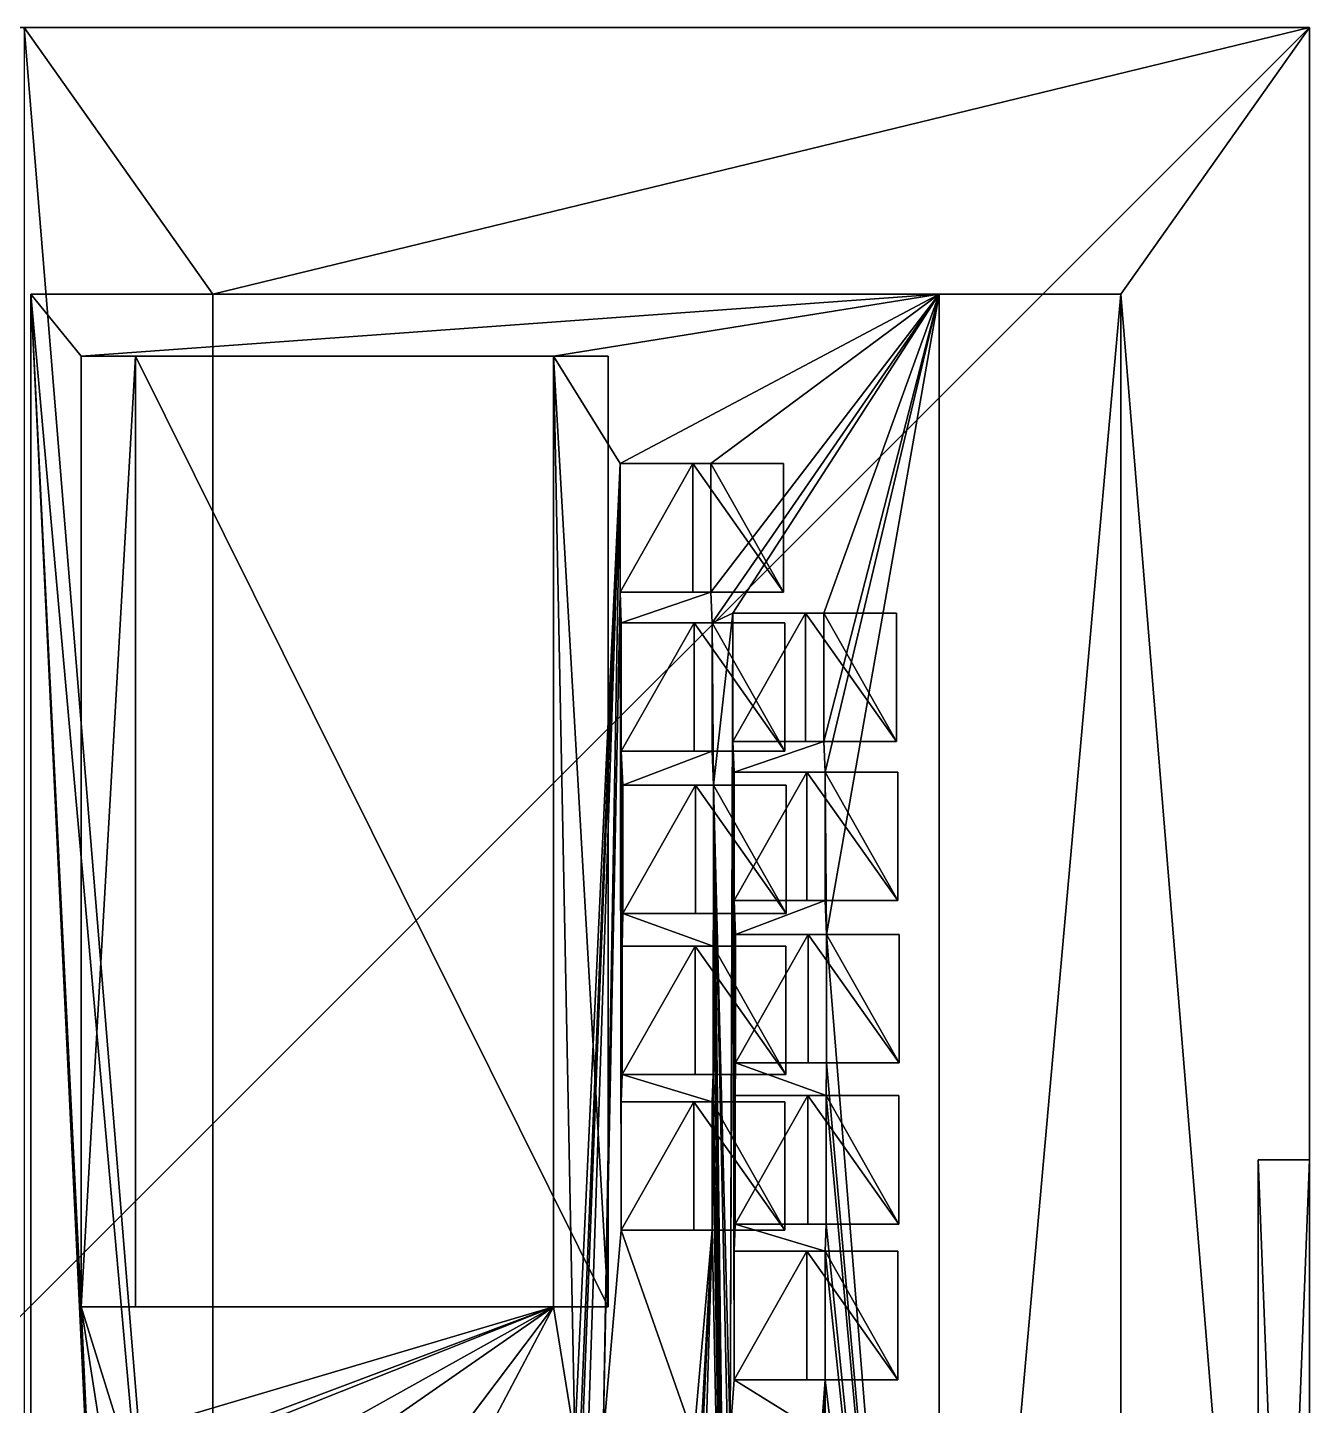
# Model space of a CAD drawing. Extents: x 0 to 1, y 0 to 1.
# Drawn here: x 0.501 to 1, y 0.464 to 1 of the extents above; entities that cross this region are included whole.
import ezdxf

# ---------------------------------------------------------------- set-up
doc = ezdxf.new("R2010")
doc.units = 0
doc.layers.get('0').update_dxf_attribs({"color": 13, "linetype": 'CONTINUOUS'})

msp = doc.modelspace()

# ---------------------------------------------------------------- linework, layer by layer
at = {"color": 9}
for p, q in [((1, 1), (0, 1)), ((0.5, 1, 1.5), (1, 1, 1)), ((1, 1), (1, 1, 1)), ((1, 0, 1), (1, 1, 1)), ((1, 0), (1, 1)), ((0.50262, 0.89629, 1.35596), (0.50262, 0.10371, 1.35596)), ((0.85596, 0.89629, 1.00262), (0.50262, 0.89629, 1.35596)), ((0.57333, 0.89629, 1.42667), (0.50262, 0.89629, 1.35596)), ((0.57333, 0.89629, 1.42667), (0.57333, 0.10371, 1.42667)), ((0.92667, 0.89629, 1.07333), (0.57333, 0.89629, 1.42667)), ((0.85596, 0.10371, 1.00262), (0.85596, 0.89629, 1.00262)), ((0.92667, 0.89629, 1.07333), (0.85596, 0.89629, 1.00262)), ((0.92667, 0.10371, 1.07333), (0.92667, 0.89629, 1.07333)), ((0.52212, 0.87217, 1.33646), (0.52212, 0.50217, 1.33646)), ((0.70597, 0.87217, 1.15261), (0.52212, 0.87217, 1.33646)), ((0.52212, 0.87217, 1.33646), (0.54333, 0.87217, 1.35767)), ((0.72718, 0.87217, 1.17382), (0.54333, 0.87217, 1.35767)), ((0.54333, 0.87217, 1.35767), (0.54333, 0.50217, 1.35767)), ((0.70597, 0.87217, 1.15261), (0.72718, 0.87217, 1.17382)), ((0.70597, 0.50217, 1.15261), (0.70597, 0.87217, 1.15261)), ((0.72718, 0.50217, 1.17382), (0.72718, 0.87217, 1.17382)), ((0.73179, 0.83029, 1.12679), (0.76714, 0.83029, 1.09144)), ((0.73179, 0.83029, 1.12679), (0.76007, 0.83029, 1.15508)), ((0.73179, 0.78029, 1.12679), (0.73179, 0.83029, 1.12679)), ((0.76007, 0.78029, 1.15508), (0.76007, 0.83029, 1.15508)), ((0.76007, 0.83029, 1.15508), (0.79543, 0.83029, 1.11972)), ((0.76714, 0.83029, 1.09144), (0.76714, 0.78029, 1.09144)), ((0.76714, 0.83029, 1.09144), (0.79543, 0.83029, 1.11972)), ((0.79543, 0.83029, 1.11972), (0.79543, 0.78029, 1.11972)), ((0.76714, 0.78029, 1.09144), (0.73179, 0.78029, 1.12679)), ((0.73179, 0.78029, 1.12679), (0.76007, 0.78029, 1.15508)), ((0.79543, 0.78029, 1.11972), (0.76007, 0.78029, 1.15508)), ((0.76714, 0.78029, 1.09144), (0.79543, 0.78029, 1.11972)), ((0.7323, 0.7184, 1.12628), (0.7323, 0.7684, 1.12628)), ((0.7323, 0.7684, 1.12628), (0.76059, 0.7684, 1.15456)), ((0.7323, 0.7684, 1.12628), (0.76766, 0.7684, 1.09092)), ((0.76059, 0.7184, 1.15456), (0.76059, 0.7684, 1.15456)), ((0.76059, 0.7684, 1.15456), (0.79594, 0.7684, 1.11921)), ((0.76766, 0.7684, 1.09092), (0.79594, 0.7684, 1.11921)), ((0.76766, 0.7684, 1.09092), (0.76766, 0.7184, 1.09092)), ((0.77569, 0.77212, 1.08289), (0.81105, 0.77212, 1.04753)), ((0.77569, 0.77212, 1.08289), (0.80397, 0.77212, 1.11117)), ((0.77569, 0.72212, 1.08289), (0.77569, 0.77212, 1.08289)), ((0.79594, 0.7684, 1.11921), (0.79594, 0.7184, 1.11921)), ((0.80397, 0.72212, 1.11117), (0.80397, 0.77212, 1.11117)), ((0.80397, 0.77212, 1.11117), (0.83933, 0.77212, 1.07582)), ((0.81105, 0.77212, 1.04753), (0.81105, 0.72212, 1.04753)), ((0.81105, 0.77212, 1.04753), (0.83933, 0.77212, 1.07582)), ((0.83933, 0.77212, 1.07582), (0.83933, 0.72212, 1.07582)), ((0.81105, 0.72212, 1.04753), (0.77569, 0.72212, 1.08289)), ((0.77569, 0.72212, 1.08289), (0.80397, 0.72212, 1.11117)), ((0.83933, 0.72212, 1.07582), (0.80397, 0.72212, 1.11117)), ((0.81105, 0.72212, 1.04753), (0.83933, 0.72212, 1.07582)), ((0.7323, 0.7184, 1.12628), (0.76059, 0.7184, 1.15456)), ((0.76766, 0.7184, 1.09092), (0.7323, 0.7184, 1.12628)), ((0.79594, 0.7184, 1.11921), (0.76059, 0.7184, 1.15456)), ((0.76766, 0.7184, 1.09092), (0.79594, 0.7184, 1.11921)), ((0.77621, 0.66023, 1.08237), (0.77621, 0.71023, 1.08237)), ((0.77621, 0.71023, 1.08237), (0.80449, 0.71023, 1.11066)), ((0.77621, 0.71023, 1.08237), (0.81156, 0.71023, 1.04702)), ((0.80449, 0.66023, 1.11066), (0.80449, 0.71023, 1.11066)), ((0.80449, 0.71023, 1.11066), (0.83985, 0.71023, 1.0753)), ((0.81156, 0.71023, 1.04702), (0.81156, 0.66023, 1.04702)), ((0.81156, 0.71023, 1.04702), (0.83985, 0.71023, 1.0753)), ((0.83985, 0.71023, 1.0753), (0.83985, 0.66023, 1.0753)), ((0.73284, 0.65522, 1.12574), (0.73284, 0.70522, 1.12574)), ((0.73284, 0.70522, 1.12574), (0.76112, 0.70522, 1.15402)), ((0.73284, 0.70522, 1.12574), (0.76819, 0.70522, 1.09038)), ((0.76112, 0.65522, 1.15402), (0.76112, 0.70522, 1.15402)), ((0.76112, 0.70522, 1.15402), (0.79648, 0.70522, 1.11867)), ((0.76819, 0.70522, 1.09038), (0.79648, 0.70522, 1.11867)), ((0.76819, 0.70522, 1.09038), (0.76819, 0.65522, 1.09038)), ((0.79648, 0.70522, 1.11867), (0.79648, 0.65522, 1.11867)), ((0.77621, 0.66023, 1.08237), (0.80449, 0.66023, 1.11066)), ((0.81156, 0.66023, 1.04702), (0.77621, 0.66023, 1.08237)), ((0.83985, 0.66023, 1.0753), (0.80449, 0.66023, 1.11066)), ((0.81156, 0.66023, 1.04702), (0.83985, 0.66023, 1.0753)), ((0.73284, 0.65522, 1.12574), (0.76112, 0.65522, 1.15402)), ((0.76819, 0.65522, 1.09038), (0.73284, 0.65522, 1.12574)), ((0.79648, 0.65522, 1.11867), (0.76112, 0.65522, 1.15402)), ((0.76819, 0.65522, 1.09038), (0.79648, 0.65522, 1.11867)), ((0.77674, 0.59705, 1.08184), (0.77674, 0.64705, 1.08184)), ((0.77674, 0.64705, 1.08184), (0.80503, 0.64705, 1.11012)), ((0.77674, 0.64705, 1.08184), (0.8121, 0.64705, 1.04648)), ((0.80503, 0.59705, 1.11012), (0.80503, 0.64705, 1.11012)), ((0.80503, 0.64705, 1.11012), (0.84038, 0.64705, 1.07477)), ((0.8121, 0.64705, 1.04648), (0.84038, 0.64705, 1.07477)), ((0.8121, 0.64705, 1.04648), (0.8121, 0.59705, 1.04648)), ((0.84038, 0.64705, 1.07477), (0.84038, 0.59705, 1.07477)), ((0.73269, 0.64253, 1.12589), (0.76805, 0.64253, 1.09053)), ((0.73269, 0.59253, 1.12589), (0.73269, 0.64253, 1.12589)), ((0.73269, 0.64253, 1.12589), (0.76098, 0.64253, 1.15417)), ((0.76098, 0.59253, 1.15417), (0.76098, 0.64253, 1.15417)), ((0.76098, 0.64253, 1.15417), (0.79633, 0.64253, 1.11882)), ((0.76805, 0.64253, 1.09053), (0.76805, 0.59253, 1.09053)), ((0.76805, 0.64253, 1.09053), (0.79633, 0.64253, 1.11882)), ((0.79633, 0.64253, 1.11882), (0.79633, 0.59253, 1.11882)), ((0.77674, 0.59705, 1.08184), (0.80503, 0.59705, 1.11012)), ((0.8121, 0.59705, 1.04648), (0.77674, 0.59705, 1.08184)), ((0.84038, 0.59705, 1.07477), (0.80503, 0.59705, 1.11012)), ((0.8121, 0.59705, 1.04648), (0.84038, 0.59705, 1.07477)), ((0.73269, 0.59253, 1.12589), (0.76098, 0.59253, 1.15417)), ((0.76805, 0.59253, 1.09053), (0.73269, 0.59253, 1.12589)), ((0.79633, 0.59253, 1.11882), (0.76098, 0.59253, 1.15417)), ((0.76805, 0.59253, 1.09053), (0.79633, 0.59253, 1.11882)), ((0.73228, 0.58195, 1.1263), (0.76056, 0.58195, 1.15458)), ((0.73228, 0.58195, 1.1263), (0.76763, 0.58195, 1.09094)), ((0.73228, 0.53195, 1.1263), (0.73228, 0.58195, 1.1263)), ((0.76056, 0.58195, 1.15458), (0.79592, 0.58195, 1.11923)), ((0.76056, 0.53195, 1.15458), (0.76056, 0.58195, 1.15458)), ((0.76763, 0.58195, 1.09094), (0.76763, 0.53195, 1.09094)), ((0.76763, 0.58195, 1.09094), (0.79592, 0.58195, 1.11923)), ((0.7766, 0.58436, 1.08198), (0.81195, 0.58436, 1.04663)), ((0.7766, 0.53436, 1.08198), (0.7766, 0.58436, 1.08198)), ((0.7766, 0.58436, 1.08198), (0.80488, 0.58436, 1.11027)), ((0.79592, 0.58195, 1.11923), (0.79592, 0.53195, 1.11923)), ((0.80488, 0.53436, 1.11027), (0.80488, 0.58436, 1.11027)), ((0.80488, 0.58436, 1.11027), (0.84024, 0.58436, 1.07491)), ((0.81195, 0.58436, 1.04663), (0.81195, 0.53436, 1.04663)), ((0.81195, 0.58436, 1.04663), (0.84024, 0.58436, 1.07491)), ((0.84024, 0.58436, 1.07491), (0.84024, 0.53436, 1.07491)), ((1, 0.55934, 0.06047), (0.98, 0.55934, 0.06047)), ((1, 0.55934, 0.68047), (0.98, 0.55934, 0.68047)), ((0.98, 0.04934, 0.68047), (0.98, 0.55934, 0.68047)), ((0.98, 0.55934, 0.06047), (0.98, 0.04934, 0.06047)), ((0.98, 0.55934, 0.68047), (0.98, 0.55934, 0.06047)), ((1, 0.04934, 0.68047), (1, 0.55934, 0.68047)), ((1, 0.55934, 0.06047), (1, 0.04934, 0.06047)), ((1, 0.55934, 0.68047), (1, 0.55934, 0.06047)), ((0.76763, 0.53195, 1.09094), (0.73228, 0.53195, 1.1263)), ((0.73228, 0.53195, 1.1263), (0.76056, 0.53195, 1.15458)), ((0.79592, 0.53195, 1.11923), (0.76056, 0.53195, 1.15458)), ((0.76763, 0.53195, 1.09094), (0.79592, 0.53195, 1.11923)), ((0.7766, 0.53436, 1.08198), (0.80488, 0.53436, 1.11027)), ((0.81195, 0.53436, 1.04663), (0.7766, 0.53436, 1.08198)), ((0.84024, 0.53436, 1.07491), (0.80488, 0.53436, 1.11027)), ((0.81195, 0.53436, 1.04663), (0.84024, 0.53436, 1.07491)), ((0.77618, 0.52378, 1.0824), (0.80447, 0.52378, 1.11068)), ((0.77618, 0.47378, 1.0824), (0.77618, 0.52378, 1.0824)), ((0.77618, 0.52378, 1.0824), (0.81154, 0.52378, 1.04704)), ((0.80447, 0.52378, 1.11068), (0.83982, 0.52378, 1.07532)), ((0.80447, 0.47378, 1.11068), (0.80447, 0.52378, 1.11068)), ((0.81154, 0.52378, 1.04704), (0.81154, 0.47378, 1.04704)), ((0.81154, 0.52378, 1.04704), (0.83982, 0.52378, 1.07532)), ((0.83982, 0.52378, 1.07532), (0.83982, 0.47378, 1.07532)), ((0.52212, 0.50217, 1.33646), (0.70597, 0.50217, 1.15261)), ((0.52212, 0.50217, 1.33646), (0.54333, 0.50217, 1.35767)), ((0.54333, 0.50217, 1.35767), (0.72718, 0.50217, 1.17382)), ((0.70597, 0.50217, 1.15261), (0.72718, 0.50217, 1.17382)), ((0.81154, 0.47378, 1.04704), (0.77618, 0.47378, 1.0824)), ((0.77618, 0.47378, 1.0824), (0.80447, 0.47378, 1.11068)), ((0.83982, 0.47378, 1.07532), (0.80447, 0.47378, 1.11068)), ((0.81154, 0.47378, 1.04704), (0.83982, 0.47378, 1.07532))]:
    msp.add_line(p, q, dxfattribs=at)

# ---------------------------------------------------------------- meshes
mesh = msp.add_polyface(dxfattribs=at)
corners = [(0, 1), (0.05008, 1, 0.06537), (1, 1), (0, 1, 2), (0.05008, 1, 1.03537), (0.40008, 1, 1.03537), (0.5, 1, 1.5), (0.5, 1, 2), (0.40008, 1, 0.06537), (1, 1, 1)]
mesh.append_faces([[corners[k] for k in face] for face in [(6, 3, 7)]], dxfattribs={"vtx0": -1, "color": 9})
mesh.append_faces([[corners[k] for k in face] for face in [(0, 1, 2), (1, 3, 4), (4, 3, 5), (2, 8, 9), (8, 2, 1), (9, 5, 6)]], dxfattribs={"vtx0": -1, "vtx1": -1, "color": 9})
mesh.append_faces([[corners[k] for k in face] for face in [(5, 3, 6)]], dxfattribs={"vtx0": -1, "vtx1": -1, "vtx2": -1, "color": 9})
mesh.append_faces([[corners[k] for k in face] for face in [(1, 0, 3), (9, 8, 5)]], dxfattribs={"vtx0": -1, "vtx2": -1, "color": 9})
mesh = msp.add_polyface(dxfattribs=at)
corners = [(1, 1), (0, 0), (0, 1), (1, 0)]
mesh.append_faces([[corners[k] for k in face] for face in [(0, 1, 2), (1, 0, 3)]], dxfattribs={"vtx0": -1, "color": 9})
mesh = msp.add_polyface(dxfattribs=at)
corners = [(0.5, 0, 1.5), (0.57333, 0.10371, 1.42667), (0.5, 1, 1.5), (1, 0, 1), (0.92667, 0.10371, 1.07333), (0.92667, 0.89629, 1.07333), (0.57333, 0.89629, 1.42667), (1, 1, 1)]
mesh.append_faces([[corners[k] for k in face] for face in [(0, 1, 2), (1, 3, 4), (4, 3, 5), (2, 6, 7), (6, 2, 1), (7, 5, 3)]], dxfattribs={"vtx0": -1, "vtx1": -1, "color": 9})
mesh.append_faces([[corners[k] for k in face] for face in [(1, 0, 3), (7, 6, 5)]], dxfattribs={"vtx0": -1, "vtx2": -1, "color": 9})
mesh = msp.add_polyface(dxfattribs=at)
corners = [(1, 0), (1, 0.04934, 0.06047), (1, 0, 1), (1, 1), (1, 0.55934, 0.06047), (1, 0.55934, 0.68047), (1, 0.04934, 0.68047), (1, 1, 1)]
mesh.append_faces([[corners[k] for k in face] for face in [(0, 1, 2), (1, 3, 4), (4, 3, 5), (2, 6, 7), (6, 2, 1), (7, 5, 3)]], dxfattribs={"vtx0": -1, "vtx1": -1, "color": 9})
mesh.append_faces([[corners[k] for k in face] for face in [(1, 0, 3), (7, 6, 5)]], dxfattribs={"vtx0": -1, "vtx2": -1, "color": 9})
mesh = msp.add_polyface(dxfattribs=at)
corners = [(0.72519, 0.40127, 1.13339), (0.72571, 0.38938, 1.13287), (0.76055, 0.40127, 1.09803), (0.72568, 0.20293, 1.13289), (0.72568, 0.15293, 1.13289), (0.72571, 0.33938, 1.13287), (0.76106, 0.38938, 1.09752), (0.72624, 0.32621, 1.13234), (0.76106, 0.33938, 1.09752), (0.7261, 0.26351, 1.13248), (0.7261, 0.21351, 1.13248), (0.72624, 0.27621, 1.13234), (0.7616, 0.32621, 1.09698), (0.73179, 0.78029, 1.12679), (0.7323, 0.7684, 1.12628), (0.76714, 0.78029, 1.09144), (0.73228, 0.58195, 1.1263), (0.73228, 0.53195, 1.1263), (0.7323, 0.7184, 1.12628), (0.76766, 0.7684, 1.09092), (0.73284, 0.70522, 1.12574), (0.76766, 0.7184, 1.09092), (0.73269, 0.64253, 1.12589), (0.73269, 0.59253, 1.12589), (0.73284, 0.65522, 1.12574), (0.76819, 0.70522, 1.09038), (0.76805, 0.64253, 1.09053), (0.76819, 0.65522, 1.09038), (0.76763, 0.58195, 1.09094), (0.76805, 0.59253, 1.09053), (0.72519, 0.45127, 1.13339), (0.76055, 0.45127, 1.09803), (0.76763, 0.53195, 1.09094), (0.76145, 0.26351, 1.09713), (0.7616, 0.27621, 1.09698), (0.76104, 0.20293, 1.09754), (0.76145, 0.21351, 1.09713), (0.77466, 0.40278, 1.08392), (0.77518, 0.39089, 1.0834), (0.81002, 0.40278, 1.04856), (0.77515, 0.20444, 1.08342), (0.77515, 0.15444, 1.08342), (0.77518, 0.34089, 1.0834), (0.81053, 0.39089, 1.04805), (0.77571, 0.32771, 1.08287), (0.81053, 0.34089, 1.04805), (0.77557, 0.26502, 1.08301), (0.77557, 0.21502, 1.08301), (0.77571, 0.27771, 1.08287), (0.81107, 0.32771, 1.04751), (0.77569, 0.72212, 1.08289), (0.77621, 0.71023, 1.08237), (0.81105, 0.72212, 1.04753), (0.77618, 0.52378, 1.0824), (0.77618, 0.47378, 1.0824), (0.77621, 0.66023, 1.08237), (0.81156, 0.71023, 1.04702), (0.77674, 0.64705, 1.08184), (0.81156, 0.66023, 1.04702), (0.7766, 0.58436, 1.08198), (0.7766, 0.53436, 1.08198), (0.77674, 0.59705, 1.08184), (0.8121, 0.64705, 1.04648), (0.50262, 0.10371, 1.35596), (0.53823, 0.15389, 1.32035), (0.50262, 0.89629, 1.35596), (0.85596, 0.10371, 1.00262), (0.52212, 0.50217, 1.33646), (0.53774, 0.40223, 1.32084), (0.57358, 0.15389, 1.28499), (0.58224, 0.15421, 1.27634), (0.57358, 0.20389, 1.28499), (0.574, 0.21447, 1.28458), (0.574, 0.26447, 1.28458), (0.57414, 0.27716, 1.28443), (0.57414, 0.32716, 1.28443), (0.58175, 0.40255, 1.27683), (0.6176, 0.15421, 1.24098), (0.63204, 0.152, 1.22654), (0.6176, 0.20421, 1.24098), (0.61801, 0.21479, 1.24057), (0.61801, 0.26479, 1.24057), (0.61816, 0.27749, 1.24042), (0.61816, 0.32749, 1.24042), (0.63154, 0.40034, 1.22704), (0.66739, 0.152, 1.19119), (0.6793, 0.1524, 1.17928), (0.66739, 0.202, 1.19119), (0.6678, 0.21258, 1.19078), (0.6678, 0.26258, 1.19078), (0.66795, 0.27528, 1.19063), (0.66795, 0.32528, 1.19063), (0.67881, 0.40074, 1.17977), (0.71465, 0.1524, 1.14392), (0.71465, 0.2024, 1.14392), (0.71507, 0.21298, 1.14351), (0.71507, 0.26298, 1.14351), (0.71521, 0.27568, 1.14337), (0.71521, 0.32568, 1.14337), (0.76104, 0.15293, 1.09754), (0.81051, 0.15444, 1.04807), (0.81051, 0.20444, 1.04807), (0.81092, 0.21502, 1.04766), (0.81092, 0.26502, 1.04766), (0.81107, 0.27771, 1.04751), (0.81154, 0.47378, 1.04704), (0.81154, 0.52378, 1.04704), (0.81195, 0.53436, 1.04663), (0.81195, 0.58436, 1.04663), (0.8121, 0.59705, 1.04648), (0.52212, 0.87217, 1.33646), (0.85596, 0.89629, 1.00262), (0.70597, 0.87217, 1.15261), (0.73179, 0.83029, 1.12679), (0.71416, 0.45074, 1.14442), (0.71416, 0.40074, 1.14442), (0.71468, 0.38885, 1.1439), (0.76714, 0.83029, 1.09144), (0.77569, 0.77212, 1.08289), (0.77466, 0.45278, 1.08392), (0.81105, 0.77212, 1.04753), (0.81002, 0.45278, 1.04856), (0.53774, 0.45223, 1.32084), (0.70597, 0.50217, 1.15261), (0.57309, 0.45223, 1.28549), (0.58175, 0.45255, 1.27683), (0.57361, 0.39034, 1.28497), (0.61711, 0.45255, 1.24147), (0.63154, 0.45034, 1.22704), (0.61711, 0.40255, 1.24147), (0.61762, 0.39066, 1.24096), (0.6669, 0.45034, 1.19168), (0.67881, 0.45074, 1.17977), (0.6669, 0.40034, 1.19168), (0.66741, 0.38845, 1.19117), (0.67932, 0.38885, 1.17926), (0.6793, 0.2024, 1.17928), (0.67932, 0.33885, 1.17926), (0.67986, 0.32568, 1.17872), (0.71468, 0.33885, 1.1439), (0.67971, 0.26298, 1.17887), (0.67971, 0.21298, 1.17887), (0.67986, 0.27568, 1.17872), (0.63206, 0.38845, 1.22652), (0.63204, 0.202, 1.22654), (0.63206, 0.33845, 1.22652), (0.63259, 0.32528, 1.22598), (0.66741, 0.33845, 1.19117), (0.63245, 0.26258, 1.22613), (0.63245, 0.21258, 1.22613), (0.63259, 0.27528, 1.22598), (0.58227, 0.39066, 1.27631), (0.58224, 0.20421, 1.27634), (0.58227, 0.34066, 1.27631), (0.5828, 0.32749, 1.27578), (0.61762, 0.34066, 1.24096), (0.58266, 0.26479, 1.27592), (0.58266, 0.21479, 1.27592), (0.5828, 0.27749, 1.27578), (0.53825, 0.39034, 1.32033), (0.57309, 0.40223, 1.28549), (0.53823, 0.20389, 1.32035), (0.53825, 0.34034, 1.32033), (0.53879, 0.32716, 1.31979), (0.57361, 0.34034, 1.28497), (0.53864, 0.26447, 1.31994), (0.53864, 0.21447, 1.31994), (0.53879, 0.27716, 1.31979)]
mesh.append_faces([[corners[k] for k in face] for face in [(0, 1, 2), (3, 0, 4), (1, 3, 5), (5, 7, 8), (9, 5, 10), (7, 9, 11), (8, 12, 6), (13, 14, 15), (16, 13, 17), (14, 16, 18), (18, 20, 21), (22, 18, 23), (20, 22, 24), (21, 25, 19), (26, 24, 22), (24, 26, 27), (23, 28, 29), (17, 31, 32), (33, 11, 9), (11, 33, 34), (10, 35, 36), (37, 38, 39), (40, 37, 41), (38, 40, 42), (42, 44, 45), (46, 42, 47), (44, 46, 48), (45, 49, 43), (50, 51, 52), (53, 50, 54), (51, 53, 55), (55, 57, 58), (59, 55, 60), (57, 59, 61), (58, 62, 56), (63, 64, 65), (64, 66, 69), (69, 70, 71), (72, 70, 73), (74, 70, 75), (70, 66, 77), (77, 78, 79), (80, 78, 81), (82, 78, 83), (78, 66, 85), (85, 86, 87), (88, 86, 89), (90, 86, 91), (86, 66, 93), (93, 4, 94), (95, 4, 96), (97, 4, 98), (4, 66, 99), (99, 41, 35), (36, 41, 33), (34, 41, 12), (32, 41, 28), (29, 41, 26), (27, 41, 25), (41, 66, 100), (100, 66, 101), (102, 66, 103), (104, 66, 49), (105, 66, 106), (107, 66, 108), (109, 66, 62), (65, 110, 111), (110, 65, 67), (30, 98, 0), (113, 30, 13), (119, 25, 37), (118, 119, 50), (111, 62, 66), (108, 61, 59), (61, 108, 109), (60, 106, 107), (54, 121, 105), (103, 48, 46), (48, 103, 104), (47, 101, 102), (67, 122, 123), (122, 67, 68), (125, 75, 76), (128, 83, 84), (132, 91, 92), (123, 114, 112), (92, 135, 115), (136, 92, 86), (135, 136, 137), (137, 138, 139), (140, 137, 141), (138, 140, 142), (139, 98, 116), (96, 142, 140), (142, 96, 97), (141, 94, 95), (84, 143, 133), (144, 84, 78), (143, 144, 145), (145, 146, 147), (148, 145, 149), (146, 148, 150), (147, 91, 134), (89, 150, 148), (150, 89, 90), (149, 87, 88), (76, 151, 129), (152, 76, 70), (151, 152, 153), (153, 154, 155), (156, 153, 157), (154, 156, 158), (155, 83, 130), (81, 158, 156), (158, 81, 82), (157, 79, 80), (68, 159, 160), (161, 68, 64), (159, 161, 162), (160, 126, 124), (162, 163, 164), (165, 162, 166), (163, 165, 167), (164, 75, 126), (73, 167, 165), (167, 73, 74), (166, 71, 72)]], dxfattribs={"vtx0": -1, "vtx1": -1, "color": 9})
mesh.append_faces([[corners[k] for k in face] for face in [(1, 0, 3), (7, 5, 9), (14, 13, 16), (20, 18, 22), (16, 23, 18), (30, 17, 13), (32, 2, 6), (32, 6, 12), (3, 10, 5), (38, 37, 40), (44, 42, 46), (51, 50, 53), (57, 55, 59), (65, 64, 67), (67, 64, 68), (69, 66, 70), (71, 70, 72), (73, 70, 74), (75, 70, 76), (77, 66, 78), (79, 78, 80), (81, 78, 82), (83, 78, 84), (85, 66, 86), (87, 86, 88), (89, 86, 90), (91, 86, 92), (93, 66, 4), (94, 4, 95), (96, 4, 97), (98, 4, 0), (99, 66, 41), (35, 41, 36), (33, 41, 34), (12, 41, 32), (28, 41, 29), (26, 41, 27), (25, 41, 37), (101, 66, 102), (103, 66, 104), (49, 66, 105), (106, 66, 107), (108, 66, 109), (111, 112, 113), (113, 112, 114), (113, 115, 116), (113, 116, 98), (113, 98, 30), (111, 15, 19), (111, 19, 118), (118, 19, 25), (118, 25, 119), (111, 52, 56), (111, 56, 62), (53, 60, 55), (119, 54, 50), (105, 39, 43), (105, 43, 49), (40, 47, 42), (123, 124, 125), (125, 124, 126), (125, 126, 75), (123, 127, 128), (128, 129, 130), (128, 130, 83), (123, 131, 132), (132, 133, 134), (132, 134, 91), (135, 92, 136), (138, 137, 140), (136, 141, 137), (143, 84, 144), (146, 145, 148), (144, 149, 145), (151, 76, 152), (154, 153, 156), (152, 157, 153), (159, 68, 161), (163, 162, 165), (161, 166, 162)]], dxfattribs={"vtx0": -1, "vtx1": -1, "vtx2": -1, "color": 9})
mesh.append_faces([[corners[k] for k in face] for face in [(2, 1, 6), (8, 7, 12), (15, 14, 19), (21, 20, 25), (23, 16, 28), (17, 30, 31), (32, 31, 2), (10, 3, 35), (39, 38, 43), (45, 44, 49), (52, 51, 56), (58, 57, 62), (64, 63, 66), (111, 110, 112), (113, 114, 115), (111, 113, 117), (111, 117, 15), (111, 118, 120), (111, 120, 52), (60, 53, 106), (54, 119, 121), (105, 121, 39), (47, 40, 101), (123, 122, 124), (123, 125, 127), (128, 127, 129), (123, 128, 131), (132, 131, 133), (123, 132, 114), (115, 135, 116), (139, 138, 98), (141, 136, 94), (133, 143, 134), (147, 146, 91), (149, 144, 87), (129, 151, 130), (155, 154, 83), (157, 152, 79), (160, 159, 126), (164, 163, 75), (166, 161, 71)]], dxfattribs={"vtx0": -1, "vtx2": -1, "color": 9})
mesh = msp.add_polyface(dxfattribs=at)
corners = [(0.50262, 0.89629, 1.35596), (0.57333, 0.10371, 1.42667), (0.50262, 0.10371, 1.35596), (0.57333, 0.89629, 1.42667)]
mesh.append_faces([[corners[k] for k in face] for face in [(0, 1, 2), (1, 0, 3)]], dxfattribs={"vtx0": -1, "color": 9})
mesh = msp.add_polyface(dxfattribs=at)
corners = [(0.92667, 0.89629, 1.07333), (0.50262, 0.89629, 1.35596), (0.85596, 0.89629, 1.00262), (0.57333, 0.89629, 1.42667)]
mesh.append_faces([[corners[k] for k in face] for face in [(0, 1, 2), (1, 0, 3)]], dxfattribs={"vtx0": -1, "color": 9})
mesh = msp.add_polyface(dxfattribs=at)
corners = [(0.92667, 0.89629, 1.07333), (0.85596, 0.10371, 1.00262), (0.92667, 0.10371, 1.07333), (0.85596, 0.89629, 1.00262)]
mesh.append_faces([[corners[k] for k in face] for face in [(0, 1, 2), (1, 0, 3)]], dxfattribs={"vtx0": -1, "color": 9})
mesh = msp.add_polyface(dxfattribs=at)
corners = [(0.52212, 0.87217, 1.33646), (0.72718, 0.87217, 1.17382), (0.70597, 0.87217, 1.15261), (0.54333, 0.87217, 1.35767)]
mesh.append_faces([[corners[k] for k in face] for face in [(0, 1, 2), (1, 0, 3)]], dxfattribs={"vtx0": -1, "color": 9})
mesh = msp.add_polyface(dxfattribs=at)
corners = [(0.54333, 0.87217, 1.35767), (0.52212, 0.50217, 1.33646), (0.54333, 0.50217, 1.35767), (0.52212, 0.87217, 1.33646)]
mesh.append_faces([[corners[k] for k in face] for face in [(0, 1, 2), (1, 0, 3)]], dxfattribs={"vtx0": -1, "color": 9})
at = {"color": 147}
mesh = msp.add_polyface(dxfattribs=at)
corners = [(0.72718, 0.50217, 1.17382), (0.54333, 0.87217, 1.35767), (0.54333, 0.50217, 1.35767), (0.72718, 0.87217, 1.17382)]
mesh.append_faces([[corners[k] for k in face] for face in [(0, 1, 2), (1, 0, 3)]], dxfattribs={"vtx0": -1, "color": 147})
at = {"color": 9}
mesh = msp.add_polyface(dxfattribs=at)
corners = [(0.70597, 0.87217, 1.15261), (0.72718, 0.50217, 1.17382), (0.70597, 0.50217, 1.15261), (0.72718, 0.87217, 1.17382)]
mesh.append_faces([[corners[k] for k in face] for face in [(0, 1, 2), (1, 0, 3)]], dxfattribs={"vtx0": -1, "color": 9})
mesh = msp.add_polyface(dxfattribs=at)
corners = [(0.73179, 0.83029, 1.12679), (0.79543, 0.83029, 1.11972), (0.76714, 0.83029, 1.09144), (0.76007, 0.83029, 1.15508)]
mesh.append_faces([[corners[k] for k in face] for face in [(0, 1, 2), (1, 0, 3)]], dxfattribs={"vtx0": -1, "color": 9})
mesh = msp.add_polyface(dxfattribs=at)
corners = [(0.76007, 0.83029, 1.15508), (0.73179, 0.78029, 1.12679), (0.76007, 0.78029, 1.15508), (0.73179, 0.83029, 1.12679)]
mesh.append_faces([[corners[k] for k in face] for face in [(0, 1, 2), (1, 0, 3)]], dxfattribs={"vtx0": -1, "color": 9})
mesh = msp.add_polyface(dxfattribs=at)
corners = [(0.79543, 0.78029, 1.11972), (0.76007, 0.83029, 1.15508), (0.76007, 0.78029, 1.15508), (0.79543, 0.83029, 1.11972)]
mesh.append_faces([[corners[k] for k in face] for face in [(0, 1, 2), (1, 0, 3)]], dxfattribs={"vtx0": -1, "color": 9})
mesh = msp.add_polyface(dxfattribs=at)
corners = [(0.76714, 0.83029, 1.09144), (0.79543, 0.78029, 1.11972), (0.76714, 0.78029, 1.09144), (0.79543, 0.83029, 1.11972)]
mesh.append_faces([[corners[k] for k in face] for face in [(0, 1, 2), (1, 0, 3)]], dxfattribs={"vtx0": -1, "color": 9})
mesh = msp.add_polyface(dxfattribs=at)
corners = [(0.79543, 0.78029, 1.11972), (0.73179, 0.78029, 1.12679), (0.76714, 0.78029, 1.09144), (0.76007, 0.78029, 1.15508)]
mesh.append_faces([[corners[k] for k in face] for face in [(0, 1, 2), (1, 0, 3)]], dxfattribs={"vtx0": -1, "color": 9})
mesh = msp.add_polyface(dxfattribs=at)
corners = [(0.76059, 0.7684, 1.15456), (0.7323, 0.7184, 1.12628), (0.76059, 0.7184, 1.15456), (0.7323, 0.7684, 1.12628)]
mesh.append_faces([[corners[k] for k in face] for face in [(0, 1, 2), (1, 0, 3)]], dxfattribs={"vtx0": -1, "color": 9})
mesh = msp.add_polyface(dxfattribs=at)
corners = [(0.7323, 0.7684, 1.12628), (0.79594, 0.7684, 1.11921), (0.76766, 0.7684, 1.09092), (0.76059, 0.7684, 1.15456)]
mesh.append_faces([[corners[k] for k in face] for face in [(0, 1, 2), (1, 0, 3)]], dxfattribs={"vtx0": -1, "color": 9})
mesh = msp.add_polyface(dxfattribs=at)
corners = [(0.79594, 0.7184, 1.11921), (0.76059, 0.7684, 1.15456), (0.76059, 0.7184, 1.15456), (0.79594, 0.7684, 1.11921)]
mesh.append_faces([[corners[k] for k in face] for face in [(0, 1, 2), (1, 0, 3)]], dxfattribs={"vtx0": -1, "color": 9})
mesh = msp.add_polyface(dxfattribs=at)
corners = [(0.76766, 0.7684, 1.09092), (0.79594, 0.7184, 1.11921), (0.76766, 0.7184, 1.09092), (0.79594, 0.7684, 1.11921)]
mesh.append_faces([[corners[k] for k in face] for face in [(0, 1, 2), (1, 0, 3)]], dxfattribs={"vtx0": -1, "color": 9})
mesh = msp.add_polyface(dxfattribs=at)
corners = [(0.77569, 0.77212, 1.08289), (0.83933, 0.77212, 1.07582), (0.81105, 0.77212, 1.04753), (0.80397, 0.77212, 1.11117)]
mesh.append_faces([[corners[k] for k in face] for face in [(0, 1, 2), (1, 0, 3)]], dxfattribs={"vtx0": -1, "color": 9})
mesh = msp.add_polyface(dxfattribs=at)
corners = [(0.80397, 0.77212, 1.11117), (0.77569, 0.72212, 1.08289), (0.80397, 0.72212, 1.11117), (0.77569, 0.77212, 1.08289)]
mesh.append_faces([[corners[k] for k in face] for face in [(0, 1, 2), (1, 0, 3)]], dxfattribs={"vtx0": -1, "color": 9})
mesh = msp.add_polyface(dxfattribs=at)
corners = [(0.83933, 0.72212, 1.07582), (0.80397, 0.77212, 1.11117), (0.80397, 0.72212, 1.11117), (0.83933, 0.77212, 1.07582)]
mesh.append_faces([[corners[k] for k in face] for face in [(0, 1, 2), (1, 0, 3)]], dxfattribs={"vtx0": -1, "color": 9})
mesh = msp.add_polyface(dxfattribs=at)
corners = [(0.81105, 0.77212, 1.04753), (0.83933, 0.72212, 1.07582), (0.81105, 0.72212, 1.04753), (0.83933, 0.77212, 1.07582)]
mesh.append_faces([[corners[k] for k in face] for face in [(0, 1, 2), (1, 0, 3)]], dxfattribs={"vtx0": -1, "color": 9})
mesh = msp.add_polyface(dxfattribs=at)
corners = [(0.83933, 0.72212, 1.07582), (0.77569, 0.72212, 1.08289), (0.81105, 0.72212, 1.04753), (0.80397, 0.72212, 1.11117)]
mesh.append_faces([[corners[k] for k in face] for face in [(0, 1, 2), (1, 0, 3)]], dxfattribs={"vtx0": -1, "color": 9})
mesh = msp.add_polyface(dxfattribs=at)
corners = [(0.79594, 0.7184, 1.11921), (0.7323, 0.7184, 1.12628), (0.76766, 0.7184, 1.09092), (0.76059, 0.7184, 1.15456)]
mesh.append_faces([[corners[k] for k in face] for face in [(0, 1, 2), (1, 0, 3)]], dxfattribs={"vtx0": -1, "color": 9})
mesh = msp.add_polyface(dxfattribs=at)
corners = [(0.80449, 0.71023, 1.11066), (0.77621, 0.66023, 1.08237), (0.80449, 0.66023, 1.11066), (0.77621, 0.71023, 1.08237)]
mesh.append_faces([[corners[k] for k in face] for face in [(0, 1, 2), (1, 0, 3)]], dxfattribs={"vtx0": -1, "color": 9})
mesh = msp.add_polyface(dxfattribs=at)
corners = [(0.77621, 0.71023, 1.08237), (0.83985, 0.71023, 1.0753), (0.81156, 0.71023, 1.04702), (0.80449, 0.71023, 1.11066)]
mesh.append_faces([[corners[k] for k in face] for face in [(0, 1, 2), (1, 0, 3)]], dxfattribs={"vtx0": -1, "color": 9})
mesh = msp.add_polyface(dxfattribs=at)
corners = [(0.83985, 0.66023, 1.0753), (0.80449, 0.71023, 1.11066), (0.80449, 0.66023, 1.11066), (0.83985, 0.71023, 1.0753)]
mesh.append_faces([[corners[k] for k in face] for face in [(0, 1, 2), (1, 0, 3)]], dxfattribs={"vtx0": -1, "color": 9})
mesh = msp.add_polyface(dxfattribs=at)
corners = [(0.81156, 0.71023, 1.04702), (0.83985, 0.66023, 1.0753), (0.81156, 0.66023, 1.04702), (0.83985, 0.71023, 1.0753)]
mesh.append_faces([[corners[k] for k in face] for face in [(0, 1, 2), (1, 0, 3)]], dxfattribs={"vtx0": -1, "color": 9})
mesh = msp.add_polyface(dxfattribs=at)
corners = [(0.76112, 0.70522, 1.15402), (0.73284, 0.65522, 1.12574), (0.76112, 0.65522, 1.15402), (0.73284, 0.70522, 1.12574)]
mesh.append_faces([[corners[k] for k in face] for face in [(0, 1, 2), (1, 0, 3)]], dxfattribs={"vtx0": -1, "color": 9})
mesh = msp.add_polyface(dxfattribs=at)
corners = [(0.73284, 0.70522, 1.12574), (0.79648, 0.70522, 1.11867), (0.76819, 0.70522, 1.09038), (0.76112, 0.70522, 1.15402)]
mesh.append_faces([[corners[k] for k in face] for face in [(0, 1, 2), (1, 0, 3)]], dxfattribs={"vtx0": -1, "color": 9})
mesh = msp.add_polyface(dxfattribs=at)
corners = [(0.79648, 0.65522, 1.11867), (0.76112, 0.70522, 1.15402), (0.76112, 0.65522, 1.15402), (0.79648, 0.70522, 1.11867)]
mesh.append_faces([[corners[k] for k in face] for face in [(0, 1, 2), (1, 0, 3)]], dxfattribs={"vtx0": -1, "color": 9})
mesh = msp.add_polyface(dxfattribs=at)
corners = [(0.76819, 0.70522, 1.09038), (0.79648, 0.65522, 1.11867), (0.76819, 0.65522, 1.09038), (0.79648, 0.70522, 1.11867)]
mesh.append_faces([[corners[k] for k in face] for face in [(0, 1, 2), (1, 0, 3)]], dxfattribs={"vtx0": -1, "color": 9})
mesh = msp.add_polyface(dxfattribs=at)
corners = [(0.83985, 0.66023, 1.0753), (0.77621, 0.66023, 1.08237), (0.81156, 0.66023, 1.04702), (0.80449, 0.66023, 1.11066)]
mesh.append_faces([[corners[k] for k in face] for face in [(0, 1, 2), (1, 0, 3)]], dxfattribs={"vtx0": -1, "color": 9})
mesh = msp.add_polyface(dxfattribs=at)
corners = [(0.79648, 0.65522, 1.11867), (0.73284, 0.65522, 1.12574), (0.76819, 0.65522, 1.09038), (0.76112, 0.65522, 1.15402)]
mesh.append_faces([[corners[k] for k in face] for face in [(0, 1, 2), (1, 0, 3)]], dxfattribs={"vtx0": -1, "color": 9})
mesh = msp.add_polyface(dxfattribs=at)
corners = [(0.80503, 0.64705, 1.11012), (0.77674, 0.59705, 1.08184), (0.80503, 0.59705, 1.11012), (0.77674, 0.64705, 1.08184)]
mesh.append_faces([[corners[k] for k in face] for face in [(0, 1, 2), (1, 0, 3)]], dxfattribs={"vtx0": -1, "color": 9})
mesh = msp.add_polyface(dxfattribs=at)
corners = [(0.77674, 0.64705, 1.08184), (0.84038, 0.64705, 1.07477), (0.8121, 0.64705, 1.04648), (0.80503, 0.64705, 1.11012)]
mesh.append_faces([[corners[k] for k in face] for face in [(0, 1, 2), (1, 0, 3)]], dxfattribs={"vtx0": -1, "color": 9})
mesh = msp.add_polyface(dxfattribs=at)
corners = [(0.84038, 0.59705, 1.07477), (0.80503, 0.64705, 1.11012), (0.80503, 0.59705, 1.11012), (0.84038, 0.64705, 1.07477)]
mesh.append_faces([[corners[k] for k in face] for face in [(0, 1, 2), (1, 0, 3)]], dxfattribs={"vtx0": -1, "color": 9})
mesh = msp.add_polyface(dxfattribs=at)
corners = [(0.8121, 0.64705, 1.04648), (0.84038, 0.59705, 1.07477), (0.8121, 0.59705, 1.04648), (0.84038, 0.64705, 1.07477)]
mesh.append_faces([[corners[k] for k in face] for face in [(0, 1, 2), (1, 0, 3)]], dxfattribs={"vtx0": -1, "color": 9})
mesh = msp.add_polyface(dxfattribs=at)
corners = [(0.76098, 0.64253, 1.15417), (0.73269, 0.59253, 1.12589), (0.76098, 0.59253, 1.15417), (0.73269, 0.64253, 1.12589)]
mesh.append_faces([[corners[k] for k in face] for face in [(0, 1, 2), (1, 0, 3)]], dxfattribs={"vtx0": -1, "color": 9})
mesh = msp.add_polyface(dxfattribs=at)
corners = [(0.73269, 0.64253, 1.12589), (0.79633, 0.64253, 1.11882), (0.76805, 0.64253, 1.09053), (0.76098, 0.64253, 1.15417)]
mesh.append_faces([[corners[k] for k in face] for face in [(0, 1, 2), (1, 0, 3)]], dxfattribs={"vtx0": -1, "color": 9})
mesh = msp.add_polyface(dxfattribs=at)
corners = [(0.79633, 0.59253, 1.11882), (0.76098, 0.64253, 1.15417), (0.76098, 0.59253, 1.15417), (0.79633, 0.64253, 1.11882)]
mesh.append_faces([[corners[k] for k in face] for face in [(0, 1, 2), (1, 0, 3)]], dxfattribs={"vtx0": -1, "color": 9})
mesh = msp.add_polyface(dxfattribs=at)
corners = [(0.76805, 0.64253, 1.09053), (0.79633, 0.59253, 1.11882), (0.76805, 0.59253, 1.09053), (0.79633, 0.64253, 1.11882)]
mesh.append_faces([[corners[k] for k in face] for face in [(0, 1, 2), (1, 0, 3)]], dxfattribs={"vtx0": -1, "color": 9})
mesh = msp.add_polyface(dxfattribs=at)
corners = [(0.84038, 0.59705, 1.07477), (0.77674, 0.59705, 1.08184), (0.8121, 0.59705, 1.04648), (0.80503, 0.59705, 1.11012)]
mesh.append_faces([[corners[k] for k in face] for face in [(0, 1, 2), (1, 0, 3)]], dxfattribs={"vtx0": -1, "color": 9})
mesh = msp.add_polyface(dxfattribs=at)
corners = [(0.79633, 0.59253, 1.11882), (0.73269, 0.59253, 1.12589), (0.76805, 0.59253, 1.09053), (0.76098, 0.59253, 1.15417)]
mesh.append_faces([[corners[k] for k in face] for face in [(0, 1, 2), (1, 0, 3)]], dxfattribs={"vtx0": -1, "color": 9})
mesh = msp.add_polyface(dxfattribs=at)
corners = [(0.73228, 0.58195, 1.1263), (0.79592, 0.58195, 1.11923), (0.76763, 0.58195, 1.09094), (0.76056, 0.58195, 1.15458)]
mesh.append_faces([[corners[k] for k in face] for face in [(0, 1, 2), (1, 0, 3)]], dxfattribs={"vtx0": -1, "color": 9})
mesh = msp.add_polyface(dxfattribs=at)
corners = [(0.76056, 0.58195, 1.15458), (0.73228, 0.53195, 1.1263), (0.76056, 0.53195, 1.15458), (0.73228, 0.58195, 1.1263)]
mesh.append_faces([[corners[k] for k in face] for face in [(0, 1, 2), (1, 0, 3)]], dxfattribs={"vtx0": -1, "color": 9})
mesh = msp.add_polyface(dxfattribs=at)
corners = [(0.79592, 0.53195, 1.11923), (0.76056, 0.58195, 1.15458), (0.76056, 0.53195, 1.15458), (0.79592, 0.58195, 1.11923)]
mesh.append_faces([[corners[k] for k in face] for face in [(0, 1, 2), (1, 0, 3)]], dxfattribs={"vtx0": -1, "color": 9})
mesh = msp.add_polyface(dxfattribs=at)
corners = [(0.76763, 0.58195, 1.09094), (0.79592, 0.53195, 1.11923), (0.76763, 0.53195, 1.09094), (0.79592, 0.58195, 1.11923)]
mesh.append_faces([[corners[k] for k in face] for face in [(0, 1, 2), (1, 0, 3)]], dxfattribs={"vtx0": -1, "color": 9})
mesh = msp.add_polyface(dxfattribs=at)
corners = [(0.80488, 0.58436, 1.11027), (0.7766, 0.53436, 1.08198), (0.80488, 0.53436, 1.11027), (0.7766, 0.58436, 1.08198)]
mesh.append_faces([[corners[k] for k in face] for face in [(0, 1, 2), (1, 0, 3)]], dxfattribs={"vtx0": -1, "color": 9})
mesh = msp.add_polyface(dxfattribs=at)
corners = [(0.7766, 0.58436, 1.08198), (0.84024, 0.58436, 1.07491), (0.81195, 0.58436, 1.04663), (0.80488, 0.58436, 1.11027)]
mesh.append_faces([[corners[k] for k in face] for face in [(0, 1, 2), (1, 0, 3)]], dxfattribs={"vtx0": -1, "color": 9})
mesh = msp.add_polyface(dxfattribs=at)
corners = [(0.84024, 0.53436, 1.07491), (0.80488, 0.58436, 1.11027), (0.80488, 0.53436, 1.11027), (0.84024, 0.58436, 1.07491)]
mesh.append_faces([[corners[k] for k in face] for face in [(0, 1, 2), (1, 0, 3)]], dxfattribs={"vtx0": -1, "color": 9})
mesh = msp.add_polyface(dxfattribs=at)
corners = [(0.81195, 0.58436, 1.04663), (0.84024, 0.53436, 1.07491), (0.81195, 0.53436, 1.04663), (0.84024, 0.58436, 1.07491)]
mesh.append_faces([[corners[k] for k in face] for face in [(0, 1, 2), (1, 0, 3)]], dxfattribs={"vtx0": -1, "color": 9})
mesh = msp.add_polyface(dxfattribs=at)
corners = [(1, 0.04934, 0.06047), (0.98, 0.55934, 0.06047), (0.98, 0.04934, 0.06047), (1, 0.55934, 0.06047)]
mesh.append_faces([[corners[k] for k in face] for face in [(0, 1, 2), (1, 0, 3)]], dxfattribs={"vtx0": -1, "color": 9})
mesh = msp.add_polyface(dxfattribs=at)
corners = [(1, 0.55934, 0.68047), (0.98, 0.04934, 0.68047), (0.98, 0.55934, 0.68047), (1, 0.04934, 0.68047)]
mesh.append_faces([[corners[k] for k in face] for face in [(0, 1, 2), (1, 0, 3)]], dxfattribs={"vtx0": -1, "color": 9})
mesh = msp.add_polyface(dxfattribs=at)
corners = [(1, 0.55934, 0.68047), (0.98, 0.55934, 0.06047), (1, 0.55934, 0.06047), (0.98, 0.55934, 0.68047)]
mesh.append_faces([[corners[k] for k in face] for face in [(0, 1, 2), (1, 0, 3)]], dxfattribs={"vtx0": -1, "color": 9})
mesh = msp.add_polyface(dxfattribs=at)
corners = [(0.98, 0.55934, 0.06047), (0.98, 0.04934, 0.68047), (0.98, 0.04934, 0.06047), (0.98, 0.55934, 0.68047)]
mesh.append_faces([[corners[k] for k in face] for face in [(0, 1, 2), (1, 0, 3)]], dxfattribs={"vtx0": -1, "color": 9})
mesh = msp.add_polyface(dxfattribs=at)
corners = [(0.79592, 0.53195, 1.11923), (0.73228, 0.53195, 1.1263), (0.76763, 0.53195, 1.09094), (0.76056, 0.53195, 1.15458)]
mesh.append_faces([[corners[k] for k in face] for face in [(0, 1, 2), (1, 0, 3)]], dxfattribs={"vtx0": -1, "color": 9})
mesh = msp.add_polyface(dxfattribs=at)
corners = [(0.84024, 0.53436, 1.07491), (0.7766, 0.53436, 1.08198), (0.81195, 0.53436, 1.04663), (0.80488, 0.53436, 1.11027)]
mesh.append_faces([[corners[k] for k in face] for face in [(0, 1, 2), (1, 0, 3)]], dxfattribs={"vtx0": -1, "color": 9})
mesh = msp.add_polyface(dxfattribs=at)
corners = [(0.80447, 0.52378, 1.11068), (0.77618, 0.47378, 1.0824), (0.80447, 0.47378, 1.11068), (0.77618, 0.52378, 1.0824)]
mesh.append_faces([[corners[k] for k in face] for face in [(0, 1, 2), (1, 0, 3)]], dxfattribs={"vtx0": -1, "color": 9})
mesh = msp.add_polyface(dxfattribs=at)
corners = [(0.77618, 0.52378, 1.0824), (0.83982, 0.52378, 1.07532), (0.81154, 0.52378, 1.04704), (0.80447, 0.52378, 1.11068)]
mesh.append_faces([[corners[k] for k in face] for face in [(0, 1, 2), (1, 0, 3)]], dxfattribs={"vtx0": -1, "color": 9})
mesh = msp.add_polyface(dxfattribs=at)
corners = [(0.83982, 0.47378, 1.07532), (0.80447, 0.52378, 1.11068), (0.80447, 0.47378, 1.11068), (0.83982, 0.52378, 1.07532)]
mesh.append_faces([[corners[k] for k in face] for face in [(0, 1, 2), (1, 0, 3)]], dxfattribs={"vtx0": -1, "color": 9})
mesh = msp.add_polyface(dxfattribs=at)
corners = [(0.81154, 0.52378, 1.04704), (0.83982, 0.47378, 1.07532), (0.81154, 0.47378, 1.04704), (0.83982, 0.52378, 1.07532)]
mesh.append_faces([[corners[k] for k in face] for face in [(0, 1, 2), (1, 0, 3)]], dxfattribs={"vtx0": -1, "color": 9})
mesh = msp.add_polyface(dxfattribs=at)
corners = [(0.72718, 0.50217, 1.17382), (0.52212, 0.50217, 1.33646), (0.70597, 0.50217, 1.15261), (0.54333, 0.50217, 1.35767)]
mesh.append_faces([[corners[k] for k in face] for face in [(0, 1, 2), (1, 0, 3)]], dxfattribs={"vtx0": -1, "color": 9})
mesh = msp.add_polyface(dxfattribs=at)
corners = [(0.83982, 0.47378, 1.07532), (0.77618, 0.47378, 1.0824), (0.81154, 0.47378, 1.04704), (0.80447, 0.47378, 1.11068)]
mesh.append_faces([[corners[k] for k in face] for face in [(0, 1, 2), (1, 0, 3)]], dxfattribs={"vtx0": -1, "color": 9})

doc.saveas('drawing.dxf')
